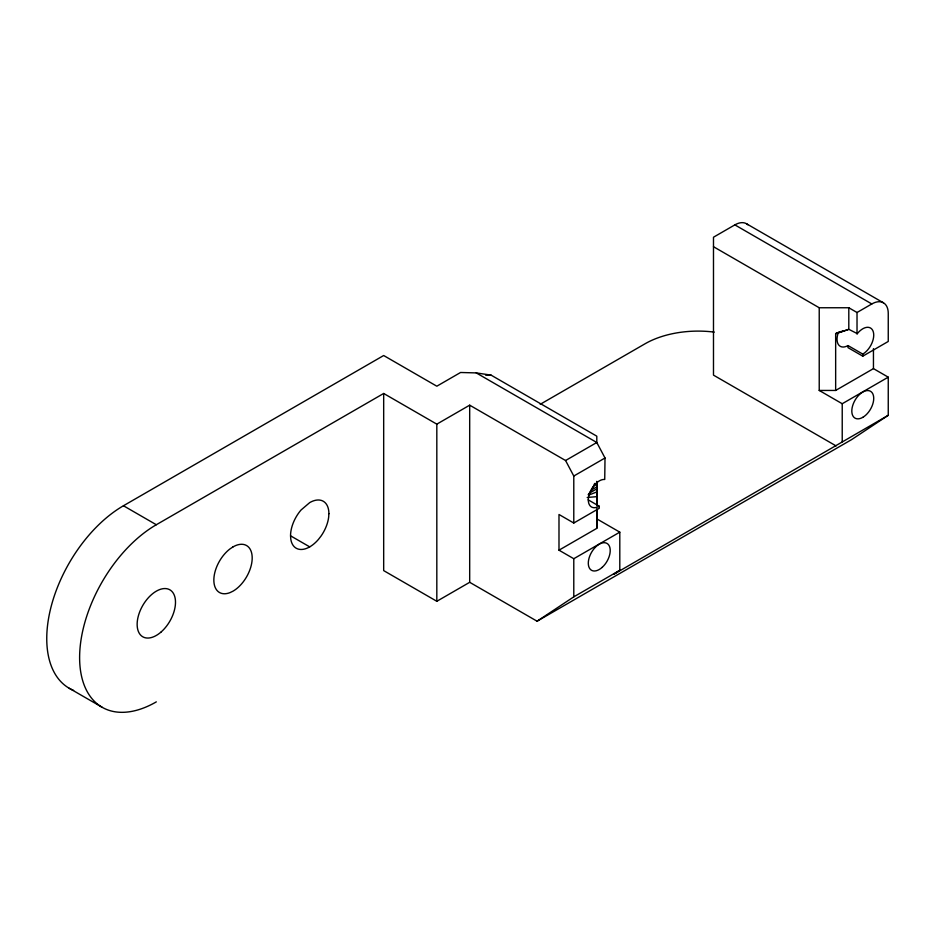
<?xml version="1.0" encoding="UTF-8"?>
<svg xmlns="http://www.w3.org/2000/svg" width="935" height="935" viewBox="0 0 935 935"><rect width="100%" height="100%" fill="white"/><g stroke="black" fill="none" stroke-linecap="round" stroke-linejoin="round"><path stroke-width="1.4" d="M73.631 690.427A108.472 62.622 -60 0 1 51.495 605.214A108.472 62.622 -60 0 1 123.455 505.753L383.677 355.522L436.82 386.202L460.558 372.492L476.266 372.913L596.799 442.5L605.015 457.998L604.735 479.456A15.498 8.941 -60 0 0 588.676 496.415A15.498 8.941 -60 0 0 599.253 506.232L599.253 508.313L573.786 523.027L558.99 514.484L558.99 550.177L596.799 528.357L596.799 509.622M596.799 505.297L596.799 482.215M713.487 246.711L819.224 307.755L819.224 390.444L835.656 390.444L873.454 368.624L888.25 377.167L888.25 415.304L613.687 574.347L619.8 570.28L619.8 532.155L596.799 518.867M819.224 307.755L848.805 307.755L848.805 329.307L857.301 333.643A15.498 8.941 -60 0 1 873.36 332.054A15.498 8.941 -60 0 1 862.771 354.096L862.771 356.177L847.987 347.633L847.987 345.74M857.021 334.052L857.021 312.5L871.817 303.957A23.246 13.417 -60 0 1 888.25 313.447L888.25 341.462L862.771 356.177M873.454 368.624L873.454 348.638M588.185 494.697L592.217 489.519L594.683 483.43M573.786 523.027L573.786 476.032L565.57 460.523L469.686 405.171L436.82 424.151L383.677 393.471L383.677 570.607L436.82 601.287L469.686 582.306L537.076 621.214L573.786 596.857L619.8 570.28M888.25 415.304L851.54 439.649L537.076 621.214M156.32 701.869A108.472 62.622 -60 0 1 79.615 657.585A108.472 62.622 -60 0 1 156.32 524.734L383.677 393.471M747.895 224.786A23.246 13.417 -60 0 0 734.852 224.879L713.487 237.221L713.487 375.134L836.112 445.925M540.22 404.306L644.998 343.811A75.151 43.384 0 0 1 714.246 332.112M565.57 460.523L596.799 442.5M573.786 476.032L605.015 457.998M837.55 332.603L835.656 333.69L835.656 390.444M593.959 485.884L596.799 484.248M592.217 489.519L596.799 486.866M589.95 492.839L596.799 488.876M558.99 550.177L573.786 558.721L619.8 532.155M819.224 390.444L842.225 403.733L888.25 377.167M588.664 495.106L596.799 491.962M844.422 330.85L848.805 329.307L835.656 333.69L844.422 330.85L839.677 331.808M587.203 497.467L596.799 496.66M485.581 375.122L491.062 375.122L596.799 436.177L596.799 443.459M476.266 372.913L491.062 375.122M746.469 223.734L883.435 302.811M734.852 224.879L871.817 303.957M848.805 307.755L857.021 312.5M862.771 354.096L847.987 345.553A15.498 8.953 -60 0 1 838.496 344.699A15.498 8.953 -60 0 1 838.508 332.03M588.162 499.828L599.253 506.232M290.75 535.93L309.719 546.881M123.455 505.753L156.32 524.734M69.213 688.265L102.09 707.234M842.225 403.733L842.225 441.869M596.799 481.338L596.799 505.812M596.799 508.71L596.799 528.357M573.786 558.721L573.786 596.857M469.686 405.171L469.686 582.306M436.82 424.151L436.82 601.287M328.898 513.666L328.652 517.265A27.115 15.661 -60 0 1 320.985 536.141L318.426 539.437A27.115 15.661 -60 0 1 290.785 539.133L290.54 535.813A27.115 15.661 -60 0 1 301.012 510.031L309.719 502.598A27.115 15.661 -60 0 1 328.898 513.666M233.025 546.881L230.022 548.88A27.115 15.661 -60 0 0 213.846 580.086A27.115 15.661 -60 0 0 230.022 592.615L233.025 591.165A27.115 15.661 -60 0 0 252.193 557.95A27.115 15.661 -60 0 0 233.025 546.881M602.093 567.428A15.498 8.941 -60 0 0 607.014 543.422A15.498 8.941 -60 0 0 588.676 559.679A15.498 8.941 -60 0 0 602.093 567.428M862.783 417.349A15.498 8.941 -60 0 0 872.262 392.899A15.498 8.941 -60 0 0 853.281 403.862A15.498 8.941 -60 0 0 862.783 417.349M161.287 631.826A27.115 15.661 -60 0 0 169.878 589.821A27.115 15.661 -60 0 0 137.796 618.269A27.115 15.661 -60 0 0 161.287 631.826"/></g></svg>
